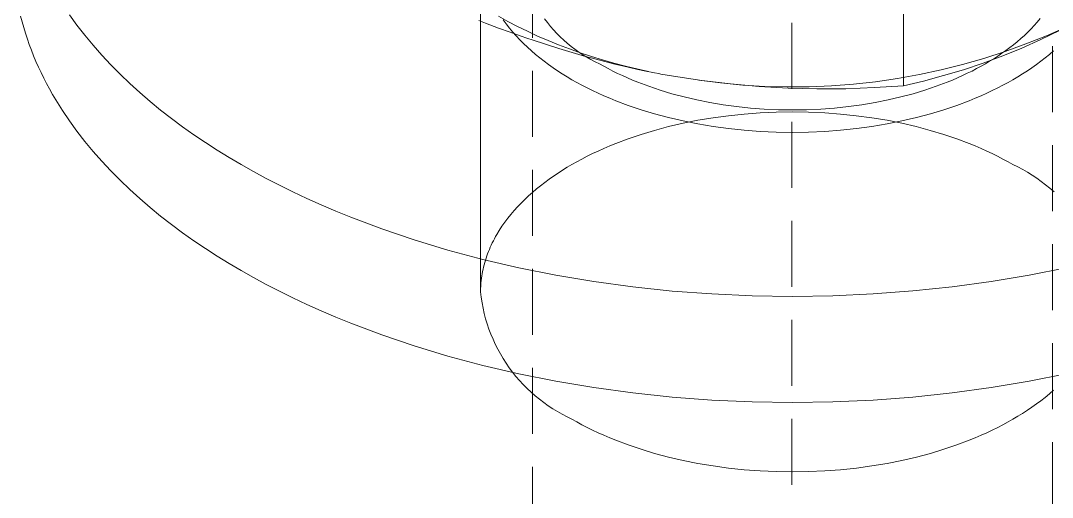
# Model space of a CAD drawing. Header units: millimetres. Extents: x -124 to 15640, y 659 to 4121.
# Drawn here: x 4079.53 to 4099.38, y 2374.85 to 2384.02 of the extents above; entities that cross this region are included whole.
import ezdxf

# ---------------------------------------------------------------- set-up
doc = ezdxf.new("R2010")
doc.units = ezdxf.units.MM
doc.linetypes.add('HIDDEN', pattern=[1.905, 1.27, -0.635])
doc.layers.add('ZANO_R', color=7, linetype='Continuous', lineweight=0)
doc.layers.add('ZANO_R_przerywana', color=7, linetype='HIDDEN', lineweight=0)

msp = doc.modelspace()

# ---------------------------------------------------------------- linework, layer by layer
at = {"layer": 'ZANO_R'}
for p, q in [((4096.516, 2389.357), (4096.516, 2382.767)), ((4088.382, 2385.242), (4088.382, 2378.8)), ((4079.534, 2384.104), (4079.562, 2383.994)), ((4080.617, 2383.933), (4080.473, 2384.132)), ((4088.349, 2384.019), (4088.475, 2383.97)), ((4088.729, 2384.105), (4088.909, 2384.004)), ((4088.876, 2383.956), (4088.818, 2384.035)), ((4089.615, 2384.054), (4089.67, 2383.981)), ((4099.092, 2383.992), (4099.148, 2384.059)), ((4079.562, 2383.994), (4079.593, 2383.884)), ((4079.593, 2383.884), (4079.627, 2383.775)), ((4080.768, 2383.737), (4080.617, 2383.933)), ((4088.729, 2383.875), (4088.475, 2383.971)), ((4088.729, 2383.875), (4088.746, 2383.868)), ((4088.932, 2383.801), (4088.746, 2383.868)), ((4088.937, 2383.877), (4088.876, 2383.956)), ((4088.909, 2384.004), (4089.095, 2383.907)), ((4089, 2383.8), (4088.937, 2383.877)), ((4089.095, 2383.907), (4089.285, 2383.813)), ((4089.67, 2383.981), (4089.727, 2383.909)), ((4089.727, 2383.909), (4089.787, 2383.839)), ((4089.787, 2383.839), (4089.85, 2383.771)), ((4098.91, 2383.797), (4098.973, 2383.861)), ((4098.973, 2383.861), (4099.034, 2383.926)), ((4099.034, 2383.926), (4099.092, 2383.992)), ((4099.161, 2383.654), (4099.521, 2383.829)), ((4099.269, 2383.729), (4099.66, 2383.902)), ((4079.627, 2383.775), (4079.663, 2383.665)), ((4079.663, 2383.665), (4079.701, 2383.557)), ((4080.927, 2383.545), (4080.768, 2383.737)), ((4088.932, 2383.801), (4089.019, 2383.769)), ((4089.067, 2383.725), (4089, 2383.8)), ((4089.146, 2383.725), (4089.019, 2383.769)), ((4089.136, 2383.651), (4089.067, 2383.725)), ((4089.208, 2383.578), (4089.136, 2383.651)), ((4089.146, 2383.725), (4089.293, 2383.674)), ((4089.285, 2383.813), (4089.48, 2383.723)), ((4089.373, 2383.647), (4089.293, 2383.674)), ((4089.373, 2383.647), (4089.886, 2383.481)), ((4089.48, 2383.723), (4089.68, 2383.636)), ((4089.68, 2383.636), (4089.883, 2383.554)), ((4089.85, 2383.771), (4089.914, 2383.706)), ((4089.914, 2383.706), (4089.981, 2383.642)), ((4089.981, 2383.642), (4090.05, 2383.582)), ((4098.708, 2383.614), (4098.778, 2383.674)), ((4098.778, 2383.674), (4098.845, 2383.735)), ((4098.797, 2383.492), (4099.161, 2383.654)), ((4098.845, 2383.735), (4098.91, 2383.797)), ((4098.873, 2383.57), (4099.269, 2383.729)), ((4079.701, 2383.557), (4079.741, 2383.448)), ((4079.741, 2383.448), (4079.784, 2383.34)), ((4081.094, 2383.356), (4080.927, 2383.545)), ((4089.283, 2383.507), (4089.208, 2383.578)), ((4089.36, 2383.437), (4089.283, 2383.507)), ((4089.439, 2383.369), (4089.36, 2383.437)), ((4089.883, 2383.554), (4090.09, 2383.475)), ((4089.886, 2383.481), (4090.402, 2383.33)), ((4090.05, 2383.582), (4090.122, 2383.523)), ((4090.09, 2383.475), (4090.301, 2383.401)), ((4090.122, 2383.523), (4090.195, 2383.467)), ((4090.195, 2383.467), (4090.27, 2383.414)), ((4098.066, 2383.292), (4098.472, 2383.424)), ((4098.413, 2383.39), (4098.49, 2383.444)), ((4098.427, 2383.341), (4098.797, 2383.492)), ((4098.472, 2383.424), (4098.873, 2383.57)), ((4098.49, 2383.444), (4098.564, 2383.499)), ((4098.564, 2383.499), (4098.637, 2383.556)), ((4098.637, 2383.556), (4098.708, 2383.614)), ((4099.406, 2383.437), (4099.326, 2383.369)), ((4079.784, 2383.34), (4079.829, 2383.233)), ((4079.829, 2383.233), (4079.877, 2383.126)), ((4081.267, 2383.17), (4081.094, 2383.356)), ((4089.52, 2383.302), (4089.439, 2383.369)), ((4089.603, 2383.237), (4089.52, 2383.302)), ((4089.689, 2383.174), (4089.603, 2383.237)), ((4090.27, 2383.414), (4090.347, 2383.363)), ((4090.301, 2383.401), (4090.514, 2383.33)), ((4090.347, 2383.363), (4090.425, 2383.315)), ((4090.507, 2383.301), (4090.402, 2383.33)), ((4090.425, 2383.315), (4090.505, 2383.27)), ((4090.505, 2383.27), (4090.587, 2383.228)), ((4090.507, 2383.301), (4090.964, 2383.183)), ((4090.514, 2383.33), (4090.73, 2383.264)), ((4090.587, 2383.228), (4090.67, 2383.188)), ((4090.73, 2383.264), (4090.948, 2383.201)), ((4097.656, 2383.174), (4098.066, 2383.292)), ((4098.052, 2383.202), (4098.427, 2383.341)), ((4098.095, 2383.189), (4098.176, 2383.237)), ((4098.176, 2383.237), (4098.257, 2383.286)), ((4098.257, 2383.286), (4098.336, 2383.337)), ((4098.336, 2383.337), (4098.413, 2383.39)), ((4099.162, 2383.237), (4099.076, 2383.174)), ((4099.245, 2383.302), (4099.162, 2383.237)), ((4099.326, 2383.369), (4099.245, 2383.302)), ((4079.877, 2383.126), (4079.927, 2383.02)), ((4081.447, 2382.988), (4081.267, 2383.17)), ((4089.776, 2383.112), (4089.689, 2383.174)), ((4089.865, 2383.052), (4089.776, 2383.112)), ((4089.955, 2382.994), (4089.865, 2383.052)), ((4090.67, 2383.188), (4090.754, 2383.141)), ((4090.754, 2383.141), (4090.839, 2383.095)), ((4090.839, 2383.095), (4090.928, 2383.049)), ((4090.928, 2383.049), (4091.019, 2383.004)), ((4090.948, 2383.201), (4091.168, 2383.143)), ((4091.137, 2383.141), (4090.964, 2383.183)), ((4091.137, 2383.142), (4091.246, 2383.117)), ((4091.168, 2383.143), (4091.39, 2383.089)), ((4091.407, 2383.081), (4091.246, 2383.116)), ((4091.39, 2383.089), (4091.613, 2383.04)), ((4091.407, 2383.081), (4091.528, 2383.055)), ((4091.725, 2383.015), (4091.528, 2383.055)), ((4096.825, 2382.981), (4097.242, 2383.07)), ((4097.242, 2383.07), (4097.656, 2383.174)), ((4097.291, 2382.96), (4097.674, 2383.075)), ((4097.674, 2383.075), (4098.052, 2383.202)), ((4097.746, 2383.005), (4097.837, 2383.049)), ((4097.837, 2383.049), (4097.926, 2383.095)), ((4097.926, 2383.095), (4098.012, 2383.141)), ((4098.012, 2383.141), (4098.095, 2383.189)), ((4098.901, 2383.052), (4098.81, 2382.994)), ((4098.989, 2383.112), (4098.901, 2383.052)), ((4099.076, 2383.174), (4098.989, 2383.112)), ((4079.927, 2383.02), (4079.979, 2382.914)), ((4079.979, 2382.914), (4080.033, 2382.809)), ((4081.633, 2382.81), (4081.447, 2382.988)), ((4090.047, 2382.937), (4089.955, 2382.994)), ((4090.14, 2382.882), (4090.047, 2382.937)), ((4090.235, 2382.828), (4090.14, 2382.882)), ((4090.333, 2382.775), (4090.235, 2382.828)), ((4091.019, 2383.004), (4091.112, 2382.96)), ((4091.112, 2382.96), (4091.208, 2382.917)), ((4091.208, 2382.917), (4091.307, 2382.875)), ((4091.307, 2382.875), (4091.408, 2382.834)), ((4091.408, 2382.834), (4091.617, 2382.755)), ((4091.725, 2383.015), (4091.81, 2382.999)), ((4091.851, 2382.991), (4091.81, 2382.999)), ((4091.851, 2382.991), (4092.091, 2382.948)), ((4092.091, 2382.948), (4092.64, 2382.865)), ((4092.578, 2382.873), (4093.001, 2382.819)), ((4092.64, 2382.865), (4093.191, 2382.8)), ((4095.558, 2382.797), (4095.982, 2382.844)), ((4095.982, 2382.844), (4096.405, 2382.905)), ((4096.405, 2382.905), (4096.825, 2382.981)), ((4096.516, 2382.767), (4096.905, 2382.857)), ((4096.905, 2382.857), (4097.291, 2382.96)), ((4097.148, 2382.755), (4097.357, 2382.834)), ((4097.357, 2382.834), (4097.458, 2382.875)), ((4097.458, 2382.875), (4097.557, 2382.917)), ((4097.557, 2382.917), (4097.653, 2382.961)), ((4097.653, 2382.961), (4097.746, 2383.005)), ((4098.53, 2382.829), (4098.432, 2382.776)), ((4098.625, 2382.882), (4098.53, 2382.829)), ((4098.718, 2382.937), (4098.625, 2382.882)), ((4098.81, 2382.994), (4098.718, 2382.937)), ((4080.033, 2382.809), (4080.089, 2382.704)), ((4080.089, 2382.704), (4080.148, 2382.6)), ((4081.825, 2382.636), (4081.633, 2382.81)), ((4082.023, 2382.465), (4081.825, 2382.636)), ((4090.434, 2382.723), (4090.333, 2382.775)), ((4090.538, 2382.672), (4090.434, 2382.723)), ((4090.645, 2382.622), (4090.538, 2382.672)), ((4091.617, 2382.755), (4091.835, 2382.681)), ((4091.835, 2382.681), (4092.062, 2382.613)), ((4093.001, 2382.819), (4093.426, 2382.779)), ((4093.191, 2382.8), (4093.744, 2382.751)), ((4093.426, 2382.779), (4093.852, 2382.753)), ((4093.744, 2382.751), (4094.298, 2382.72)), ((4093.852, 2382.753), (4094.279, 2382.742)), ((4094.279, 2382.742), (4094.706, 2382.746)), ((4094.298, 2382.72), (4094.853, 2382.706)), ((4094.706, 2382.746), (4095.132, 2382.764)), ((4094.853, 2382.706), (4095.408, 2382.709)), ((4095.132, 2382.764), (4095.558, 2382.797)), ((4095.408, 2382.709), (4095.962, 2382.73)), ((4095.962, 2382.73), (4096.516, 2382.767)), ((4096.703, 2382.613), (4096.93, 2382.681)), ((4096.93, 2382.681), (4097.148, 2382.755)), ((4098.227, 2382.672), (4098.12, 2382.622)), ((4098.331, 2382.723), (4098.227, 2382.672)), ((4098.432, 2382.776), (4098.331, 2382.723)), ((4080.148, 2382.6), (4080.209, 2382.497)), ((4080.209, 2382.497), (4080.272, 2382.394)), ((4082.227, 2382.299), (4082.023, 2382.465)), ((4090.755, 2382.572), (4090.645, 2382.622)), ((4090.867, 2382.524), (4090.755, 2382.572)), ((4090.983, 2382.477), (4090.867, 2382.524)), ((4091.222, 2382.387), (4090.983, 2382.477)), ((4092.062, 2382.613), (4092.297, 2382.55)), ((4092.297, 2382.55), (4092.54, 2382.493)), ((4092.54, 2382.493), (4092.79, 2382.443)), ((4092.79, 2382.443), (4093.046, 2382.4)), ((4095.719, 2382.401), (4095.975, 2382.443)), ((4095.975, 2382.443), (4096.225, 2382.493)), ((4096.225, 2382.493), (4096.468, 2382.55)), ((4096.468, 2382.55), (4096.703, 2382.613)), ((4097.782, 2382.477), (4097.544, 2382.387)), ((4097.898, 2382.524), (4097.782, 2382.477)), ((4098.01, 2382.573), (4097.898, 2382.524)), ((4098.12, 2382.622), (4098.01, 2382.573)), ((4080.272, 2382.394), (4080.337, 2382.292)), ((4080.337, 2382.292), (4080.473, 2382.09)), ((4082.435, 2382.136), (4082.227, 2382.299)), ((4091.471, 2382.303), (4091.222, 2382.387)), ((4091.731, 2382.224), (4091.471, 2382.303)), ((4093.046, 2382.4), (4093.307, 2382.365)), ((4093.307, 2382.365), (4093.572, 2382.337)), ((4093.762, 2382.245), (4093.456, 2382.222)), ((4093.572, 2382.337), (4093.84, 2382.317)), ((4094.072, 2382.259), (4093.762, 2382.245)), ((4093.84, 2382.317), (4094.111, 2382.305)), ((4094.382, 2382.264), (4094.072, 2382.259)), ((4094.111, 2382.305), (4094.383, 2382.301)), ((4094.692, 2382.259), (4094.382, 2382.264)), ((4094.383, 2382.301), (4094.654, 2382.305)), ((4094.654, 2382.305), (4094.925, 2382.317)), ((4095.002, 2382.245), (4094.692, 2382.259)), ((4094.925, 2382.317), (4095.193, 2382.337)), ((4095.308, 2382.222), (4095.002, 2382.245)), ((4095.193, 2382.337), (4095.458, 2382.365)), ((4095.458, 2382.365), (4095.719, 2382.401)), ((4097.294, 2382.303), (4097.035, 2382.224)), ((4097.544, 2382.387), (4097.294, 2382.303)), ((4080.473, 2382.09), (4080.617, 2381.892)), ((4082.648, 2381.978), (4082.435, 2382.136)), ((4092, 2382.152), (4091.731, 2382.224)), ((4092.277, 2382.043), (4091.999, 2381.979)), ((4092.277, 2382.088), (4092, 2382.152)), ((4092.562, 2382.101), (4092.277, 2382.043)), ((4092.563, 2382.031), (4092.277, 2382.088)), ((4092.854, 2382.15), (4092.562, 2382.101)), ((4092.855, 2381.982), (4092.563, 2382.031)), ((4093.153, 2382.19), (4092.854, 2382.15)), ((4093.456, 2382.222), (4093.153, 2382.19)), ((4095.611, 2382.19), (4095.308, 2382.222)), ((4095.91, 2382.15), (4095.611, 2382.19)), ((4096.202, 2382.101), (4095.91, 2382.15)), ((4096.203, 2382.031), (4095.91, 2381.982)), ((4096.488, 2382.044), (4096.202, 2382.101)), ((4096.488, 2382.088), (4096.203, 2382.031)), ((4096.766, 2382.153), (4096.488, 2382.088)), ((4096.765, 2381.979), (4096.488, 2382.044)), ((4097.035, 2382.224), (4096.766, 2382.153)), ((4080.617, 2381.892), (4080.768, 2381.696)), ((4082.866, 2381.824), (4082.648, 2381.978)), ((4091.73, 2381.907), (4091.471, 2381.829)), ((4091.999, 2381.979), (4091.73, 2381.907)), ((4093.153, 2381.941), (4092.855, 2381.982)), ((4093.456, 2381.909), (4093.153, 2381.941)), ((4093.763, 2381.886), (4093.456, 2381.909)), ((4094.072, 2381.872), (4093.763, 2381.886)), ((4094.383, 2381.868), (4094.072, 2381.872)), ((4094.693, 2381.872), (4094.383, 2381.868)), ((4095.002, 2381.886), (4094.693, 2381.872)), ((4095.309, 2381.909), (4095.002, 2381.886)), ((4095.612, 2381.941), (4095.309, 2381.909)), ((4095.91, 2381.982), (4095.612, 2381.941)), ((4097.034, 2381.907), (4096.765, 2381.979)), ((4097.294, 2381.829), (4097.034, 2381.907)), ((4080.768, 2381.696), (4080.927, 2381.503)), ((4083.088, 2381.674), (4082.866, 2381.824)), ((4083.314, 2381.528), (4083.088, 2381.674)), ((4090.982, 2381.654), (4090.867, 2381.607)), ((4091.221, 2381.744), (4090.982, 2381.654)), ((4091.471, 2381.829), (4091.221, 2381.744)), ((4097.543, 2381.744), (4097.294, 2381.829)), ((4097.782, 2381.654), (4097.543, 2381.744)), ((4097.897, 2381.607), (4097.782, 2381.654)), ((4080.927, 2381.503), (4081.094, 2381.314)), ((4083.544, 2381.386), (4083.314, 2381.528)), ((4090.538, 2381.459), (4090.434, 2381.408)), ((4090.645, 2381.51), (4090.538, 2381.459)), ((4090.754, 2381.559), (4090.645, 2381.51)), ((4090.867, 2381.607), (4090.754, 2381.559)), ((4098.01, 2381.559), (4097.897, 2381.607)), ((4098.12, 2381.51), (4098.01, 2381.559)), ((4098.226, 2381.46), (4098.12, 2381.51)), ((4098.33, 2381.408), (4098.226, 2381.46)), ((4081.094, 2381.314), (4081.267, 2381.129)), ((4083.776, 2381.249), (4083.544, 2381.386)), ((4084.014, 2381.114), (4083.776, 2381.249)), ((4090.139, 2381.249), (4090.049, 2381.196)), ((4090.235, 2381.303), (4090.139, 2381.249)), ((4090.333, 2381.356), (4090.235, 2381.303)), ((4090.434, 2381.408), (4090.333, 2381.356)), ((4098.431, 2381.356), (4098.33, 2381.408)), ((4098.53, 2381.303), (4098.431, 2381.356)), ((4098.625, 2381.249), (4098.53, 2381.303)), ((4098.72, 2381.203), (4098.625, 2381.249)), ((4081.267, 2381.129), (4081.447, 2380.947)), ((4084.26, 2380.982), (4084.014, 2381.114)), ((4089.873, 2381.085), (4089.786, 2381.027)), ((4089.96, 2381.141), (4089.873, 2381.085)), ((4090.049, 2381.196), (4089.96, 2381.141)), ((4098.814, 2381.154), (4098.72, 2381.203)), ((4098.905, 2381.102), (4098.814, 2381.154)), ((4098.995, 2381.046), (4098.905, 2381.102)), ((4099.083, 2380.988), (4098.995, 2381.046)), ((4081.447, 2380.947), (4081.633, 2380.769)), ((4084.512, 2380.852), (4084.26, 2380.982)), ((4084.772, 2380.723), (4084.512, 2380.852)), ((4089.538, 2380.843), (4089.458, 2380.779)), ((4089.619, 2380.906), (4089.538, 2380.843)), ((4089.702, 2380.967), (4089.619, 2380.906)), ((4089.786, 2381.027), (4089.702, 2380.967)), ((4099.169, 2380.926), (4099.083, 2380.988)), ((4099.253, 2380.861), (4099.169, 2380.926)), ((4099.335, 2380.794), (4099.253, 2380.861)), ((4081.633, 2380.769), (4081.825, 2380.595)), ((4085.04, 2380.598), (4084.772, 2380.723)), ((4089.306, 2380.646), (4089.233, 2380.578)), ((4089.381, 2380.714), (4089.306, 2380.646)), ((4089.458, 2380.779), (4089.381, 2380.714)), ((4099.414, 2380.724), (4099.335, 2380.794)), ((4081.825, 2380.595), (4082.023, 2380.424)), ((4085.314, 2380.475), (4085.04, 2380.598)), ((4085.595, 2380.354), (4085.314, 2380.475)), ((4089.163, 2380.508), (4089.094, 2380.437)), ((4089.233, 2380.578), (4089.163, 2380.508)), ((4082.023, 2380.424), (4082.227, 2380.258)), ((4082.227, 2380.258), (4082.435, 2380.095)), ((4085.884, 2380.237), (4085.595, 2380.354)), ((4088.966, 2380.29), (4088.906, 2380.215)), ((4089.029, 2380.364), (4088.966, 2380.29)), ((4089.094, 2380.437), (4089.029, 2380.364)), ((4082.435, 2380.095), (4082.648, 2379.937)), ((4086.481, 2380.012), (4085.884, 2380.237)), ((4088.794, 2380.061), (4088.743, 2379.982)), ((4088.848, 2380.138), (4088.794, 2380.061)), ((4088.906, 2380.215), (4088.848, 2380.138)), ((4082.648, 2379.937), (4082.866, 2379.783)), ((4087.104, 2379.8), (4086.481, 2380.012)), ((4088.671, 2379.862), (4088.649, 2379.822)), ((4088.694, 2379.902), (4088.671, 2379.862)), ((4088.743, 2379.982), (4088.694, 2379.902)), ((4082.866, 2379.783), (4083.088, 2379.633)), ((4087.753, 2379.604), (4087.104, 2379.8)), ((4088.569, 2379.658), (4088.551, 2379.616)), ((4088.588, 2379.699), (4088.569, 2379.658)), ((4088.608, 2379.74), (4088.588, 2379.699)), ((4088.628, 2379.781), (4088.608, 2379.74)), ((4088.649, 2379.822), (4088.628, 2379.781)), ((4083.088, 2379.633), (4083.314, 2379.487)), ((4083.314, 2379.487), (4083.544, 2379.345)), ((4088.425, 2379.425), (4087.753, 2379.604)), ((4088.503, 2379.49), (4088.488, 2379.448)), ((4088.518, 2379.532), (4088.503, 2379.49)), ((4088.534, 2379.574), (4088.518, 2379.532)), ((4088.551, 2379.616), (4088.534, 2379.574)), ((4083.544, 2379.345), (4083.776, 2379.208)), ((4089.119, 2379.263), (4088.425, 2379.425)), ((4088.44, 2379.278), (4088.43, 2379.235)), ((4088.451, 2379.321), (4088.44, 2379.278)), ((4088.462, 2379.363), (4088.451, 2379.321)), ((4088.475, 2379.406), (4088.462, 2379.363)), ((4088.488, 2379.448), (4088.475, 2379.406)), ((4089.833, 2379.121), (4089.119, 2379.263)), ((4099.647, 2379.264), (4098.933, 2379.121)), ((4083.776, 2379.208), (4084.014, 2379.073)), ((4084.014, 2379.073), (4084.26, 2378.941)), ((4088.4, 2379.063), (4088.394, 2379.019)), ((4088.406, 2379.106), (4088.4, 2379.063)), ((4088.413, 2379.149), (4088.406, 2379.106)), ((4088.421, 2379.192), (4088.413, 2379.149)), ((4088.43, 2379.235), (4088.421, 2379.192)), ((4090.564, 2378.998), (4089.833, 2379.121)), ((4098.933, 2379.121), (4098.202, 2378.998)), ((4084.26, 2378.941), (4084.512, 2378.81)), ((4088.387, 2378.933), (4088.384, 2378.889)), ((4088.39, 2378.976), (4088.387, 2378.933)), ((4088.394, 2379.019), (4088.39, 2378.976)), ((4091.31, 2378.896), (4090.564, 2378.998)), ((4092.067, 2378.816), (4091.31, 2378.896)), ((4097.457, 2378.897), (4096.699, 2378.817)), ((4098.202, 2378.998), (4097.457, 2378.897)), ((4084.512, 2378.81), (4084.772, 2378.682)), ((4084.772, 2378.682), (4085.04, 2378.556)), ((4088.382, 2378.8), (4088.395, 2378.695)), ((4088.395, 2378.695), (4088.411, 2378.591)), ((4092.834, 2378.759), (4092.067, 2378.816)), ((4093.607, 2378.724), (4092.834, 2378.759)), ((4094.383, 2378.713), (4093.607, 2378.724)), ((4095.159, 2378.724), (4094.383, 2378.713)), ((4095.932, 2378.759), (4095.159, 2378.724)), ((4096.699, 2378.817), (4095.932, 2378.759)), ((4085.04, 2378.556), (4085.314, 2378.433)), ((4088.411, 2378.591), (4088.43, 2378.488)), ((4088.43, 2378.488), (4088.453, 2378.385)), ((4085.314, 2378.433), (4085.595, 2378.313)), ((4085.595, 2378.313), (4085.884, 2378.196)), ((4088.453, 2378.385), (4088.48, 2378.283)), ((4088.48, 2378.283), (4088.51, 2378.183)), ((4085.884, 2378.196), (4086.481, 2377.97)), ((4088.51, 2378.183), (4088.544, 2378.083)), ((4088.544, 2378.083), (4088.581, 2377.985)), ((4086.481, 2377.97), (4087.104, 2377.759)), ((4088.581, 2377.985), (4088.622, 2377.887)), ((4088.622, 2377.887), (4088.666, 2377.792)), ((4087.104, 2377.759), (4087.753, 2377.563)), ((4088.666, 2377.792), (4088.713, 2377.698)), ((4088.713, 2377.698), (4088.764, 2377.606)), ((4087.753, 2377.563), (4088.425, 2377.384)), ((4088.764, 2377.606), (4088.817, 2377.515)), ((4088.817, 2377.515), (4088.874, 2377.427)), ((4088.425, 2377.384), (4089.119, 2377.222)), ((4088.874, 2377.427), (4088.934, 2377.34)), ((4088.934, 2377.34), (4088.997, 2377.256)), ((4088.997, 2377.256), (4089.062, 2377.173)), ((4089.062, 2377.173), (4089.131, 2377.094)), ((4089.119, 2377.222), (4089.833, 2377.079)), ((4089.131, 2377.094), (4089.202, 2377.016)), ((4089.833, 2377.079), (4090.564, 2376.957)), ((4098.202, 2376.957), (4098.933, 2377.08)), ((4098.933, 2377.08), (4099.647, 2377.222)), ((4089.202, 2377.016), (4089.276, 2376.941)), ((4089.276, 2376.941), (4089.353, 2376.869)), ((4089.353, 2376.869), (4089.432, 2376.8)), ((4090.564, 2376.957), (4091.31, 2376.855)), ((4097.457, 2376.855), (4098.202, 2376.957)), ((4099.326, 2376.837), (4099.406, 2376.905)), ((4089.432, 2376.8), (4089.513, 2376.733)), ((4089.513, 2376.733), (4089.597, 2376.669)), ((4091.31, 2376.855), (4092.067, 2376.775)), ((4092.067, 2376.775), (4092.834, 2376.718)), ((4092.834, 2376.718), (4093.607, 2376.683)), ((4093.607, 2376.683), (4094.383, 2376.671)), ((4094.383, 2376.671), (4095.159, 2376.683)), ((4095.159, 2376.683), (4095.932, 2376.718)), ((4095.932, 2376.718), (4096.699, 2376.775)), ((4096.699, 2376.775), (4097.457, 2376.855)), ((4099.076, 2376.642), (4099.162, 2376.705)), ((4099.162, 2376.705), (4099.245, 2376.77)), ((4099.245, 2376.77), (4099.326, 2376.837)), ((4089.597, 2376.669), (4089.682, 2376.608)), ((4089.682, 2376.608), (4089.77, 2376.55)), ((4089.77, 2376.55), (4089.86, 2376.495)), ((4089.86, 2376.495), (4089.952, 2376.444)), ((4098.81, 2376.462), (4098.901, 2376.52)), ((4098.901, 2376.52), (4098.989, 2376.58)), ((4098.989, 2376.58), (4099.076, 2376.642)), ((4089.952, 2376.444), (4090.045, 2376.395)), ((4090.045, 2376.395), (4090.14, 2376.35)), ((4090.14, 2376.35), (4090.235, 2376.296)), ((4090.235, 2376.296), (4090.333, 2376.243)), ((4098.432, 2376.244), (4098.53, 2376.297)), ((4098.53, 2376.297), (4098.625, 2376.35)), ((4098.625, 2376.35), (4098.718, 2376.405)), ((4098.718, 2376.405), (4098.81, 2376.462)), ((4090.333, 2376.243), (4090.434, 2376.191)), ((4090.434, 2376.191), (4090.538, 2376.14)), ((4090.538, 2376.14), (4090.645, 2376.09)), ((4090.645, 2376.09), (4090.755, 2376.04)), ((4098.01, 2376.041), (4098.12, 2376.09)), ((4098.12, 2376.09), (4098.227, 2376.14)), ((4098.227, 2376.14), (4098.331, 2376.191)), ((4098.331, 2376.191), (4098.432, 2376.244)), ((4090.755, 2376.04), (4090.867, 2375.992)), ((4090.867, 2375.992), (4090.983, 2375.945)), ((4090.983, 2375.945), (4091.222, 2375.855)), ((4097.544, 2375.855), (4097.782, 2375.946)), ((4097.782, 2375.946), (4097.898, 2375.992)), ((4097.898, 2375.992), (4098.01, 2376.041)), ((4091.222, 2375.855), (4091.471, 2375.771)), ((4091.471, 2375.771), (4091.731, 2375.692)), ((4091.731, 2375.692), (4092, 2375.62)), ((4096.766, 2375.621), (4097.035, 2375.692)), ((4097.035, 2375.692), (4097.294, 2375.771)), ((4097.294, 2375.771), (4097.544, 2375.855)), ((4092, 2375.62), (4092.277, 2375.556)), ((4092.277, 2375.556), (4092.563, 2375.499)), ((4092.563, 2375.499), (4092.855, 2375.45)), ((4095.91, 2375.45), (4096.203, 2375.499)), ((4096.203, 2375.499), (4096.488, 2375.556)), ((4096.488, 2375.556), (4096.766, 2375.621)), ((4092.855, 2375.45), (4093.153, 2375.409)), ((4093.153, 2375.409), (4093.456, 2375.377)), ((4093.456, 2375.377), (4093.763, 2375.354)), ((4093.763, 2375.354), (4094.072, 2375.34)), ((4094.072, 2375.34), (4094.383, 2375.336)), ((4094.383, 2375.336), (4094.693, 2375.34)), ((4094.693, 2375.34), (4095.002, 2375.354)), ((4095.002, 2375.354), (4095.309, 2375.377)), ((4095.309, 2375.377), (4095.612, 2375.409)), ((4095.612, 2375.409), (4095.91, 2375.45))]:
    msp.add_line(p, q, dxfattribs=at)
at = {"layer": 'ZANO_R_przerywana'}
for p, q in [((4094.368, 2427.79), (4094.368, 1774.592)), ((4089.382, 2275.104), (4089.382, 2387.337)), ((4099.382, 2387.339), (4099.382, 2281.438))]:
    msp.add_line(p, q, dxfattribs=at)

doc.saveas('drawing.dxf')
